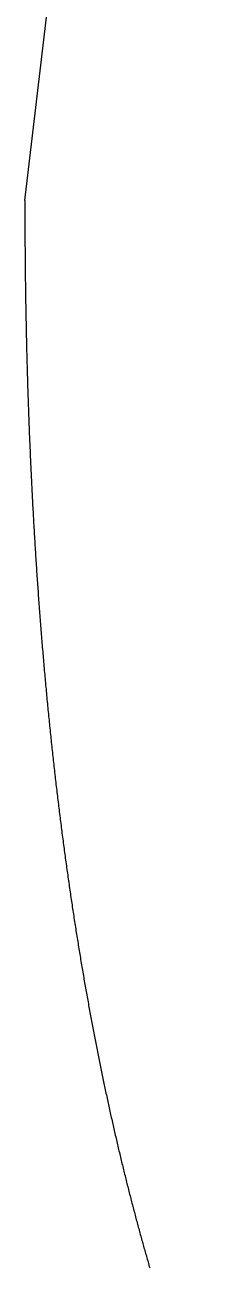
# Model space of a CAD drawing. Header units: millimetres. Extents: x 84 to 218, y -151 to -51.
# Drawn here: x 84.64 to 88.4, y -125.65 to -101.01 of the extents above; entities that cross this region are included whole.
import ezdxf

# ---------------------------------------------------------------- set-up
doc = ezdxf.new("R2010")
doc.units = ezdxf.units.MM
doc.layers.add('BLACK', color=250, linetype='CONTINUOUS')

msp = doc.modelspace()

# ---------------------------------------------------------------- linework, layer by layer
at = {"layer": 'BLACK', "linetype": 'CONTINUOUS'}
for p, q in [((84.64, -104.495), (88.4, -72.89)), ((84.64, -104.495), (84.64001, -104.545382)), ((84.64001, -104.545382), (84.64004, -104.595725)), ((84.64004, -104.595725), (84.64009, -104.646017)), ((84.64009, -104.646017), (84.64016, -104.696268)), ((84.64016, -104.696268), (84.64025, -104.74647)), ((84.64025, -104.74647), (84.640359, -104.796631)), ((84.640359, -104.796631), (84.640489, -104.846742)), ((84.640489, -104.846742), (84.640639, -104.896814)), ((84.640639, -104.896814), (84.640808, -104.946834)), ((84.640808, -104.946834), (84.640997, -104.996815)), ((84.640997, -104.996815), (84.641206, -105.046746)), ((84.641206, -105.046746), (84.641435, -105.096637)), ((84.641435, -105.096637), (84.641684, -105.146477)), ((84.641684, -105.146477), (84.641952, -105.196278)), ((84.641952, -105.196278), (84.64224, -105.246028)), ((84.64224, -105.246028), (84.642548, -105.295739)), ((84.642548, -105.295739), (84.642876, -105.345399)), ((84.642876, -105.345399), (84.643223, -105.395019)), ((84.643223, -105.395019), (84.64359, -105.44459)), ((84.64359, -105.44459), (84.643977, -105.49412)), ((84.643977, -105.49412), (84.644383, -105.543601)), ((84.644383, -105.543601), (84.644809, -105.593041)), ((84.644809, -105.593041), (84.645255, -105.642432)), ((84.645255, -105.642432), (84.64572, -105.691783)), ((84.64572, -105.691783), (84.646204, -105.741083)), ((84.646204, -105.741083), (84.646709, -105.790345)), ((84.646709, -105.790345), (84.647233, -105.839556)), ((84.647233, -105.839556), (84.647776, -105.888727)), ((84.647776, -105.888727), (84.648339, -105.937848)), ((84.648339, -105.937848), (84.648921, -105.98693)), ((84.648921, -105.98693), (84.649523, -106.035962)), ((84.649523, -106.035962), (84.650144, -106.084954)), ((84.650144, -106.084954), (84.650785, -106.133896)), ((84.650785, -106.133896), (84.651445, -106.182799)), ((84.651445, -106.182799), (84.652124, -106.231652)), ((84.652124, -106.231652), (84.652823, -106.280465)), ((84.652823, -106.280465), (84.653541, -106.329228)), ((84.653541, -106.329228), (84.654279, -106.377952)), ((84.654279, -106.377952), (84.655036, -106.426626)), ((84.655036, -106.426626), (84.655812, -106.475261)), ((84.655812, -106.475261), (84.656607, -106.523846)), ((84.656607, -106.523846), (84.657422, -106.572391)), ((84.657422, -106.572391), (84.658256, -106.620886)), ((84.658256, -106.620886), (84.659109, -106.669343)), ((84.659109, -106.669343), (84.659981, -106.717749)), ((84.659981, -106.717749), (84.660873, -106.766116)), ((84.660873, -106.766116), (84.661784, -106.814433)), ((84.661784, -106.814433), (84.662714, -106.862711)), ((84.662714, -106.862711), (84.663663, -106.910939)), ((84.663663, -106.910939), (84.664631, -106.959128)), ((84.664631, -106.959128), (84.665618, -107.007267)), ((84.665618, -107.007267), (84.666625, -107.055367)), ((84.666625, -107.055367), (84.66765, -107.103418)), ((84.66765, -107.103418), (84.668695, -107.151429)), ((84.668695, -107.151429), (84.669758, -107.19939)), ((84.669758, -107.19939), (84.670841, -107.247313)), ((84.670841, -107.247313), (84.671942, -107.295185)), ((84.671942, -107.295185), (84.673063, -107.343019)), ((84.673063, -107.343019), (84.674202, -107.390803)), ((84.674202, -107.390803), (84.675361, -107.438548)), ((84.675361, -107.438548), (84.676538, -107.486243)), ((84.676538, -107.486243), (84.677734, -107.5339)), ((84.677734, -107.5339), (84.678949, -107.581506)), ((84.678949, -107.581506), (84.680183, -107.629074)), ((84.680183, -107.629074), (84.681436, -107.676592)), ((84.681436, -107.676592), (84.682708, -107.724071)), ((84.682708, -107.724071), (84.683999, -107.771501)), ((84.683999, -107.771501), (84.685308, -107.818892)), ((84.685308, -107.818892), (84.686636, -107.866233)), ((84.686636, -107.866233), (84.687983, -107.913536)), ((84.687983, -107.913536), (84.689349, -107.960789)), ((84.689349, -107.960789), (84.690733, -108.008003)), ((84.690733, -108.008003), (84.692136, -108.055168)), ((84.692136, -108.055168), (84.693558, -108.102294)), ((84.693558, -108.102294), (84.694998, -108.149371)), ((84.694998, -108.149371), (84.696457, -108.196408)), ((84.696457, -108.196408), (84.697935, -108.243397)), ((84.697935, -108.243397), (84.699431, -108.290346)), ((84.699431, -108.290346), (84.700946, -108.337247)), ((84.700946, -108.337247), (84.70248, -108.384108)), ((84.70248, -108.384108), (84.704032, -108.430921)), ((84.704032, -108.430921), (84.705603, -108.477695)), ((84.705603, -108.477695), (84.707192, -108.524419)), ((84.707192, -108.524419), (84.7088, -108.571105)), ((84.7088, -108.571105), (84.710426, -108.617741)), ((84.710426, -108.617741), (84.71207, -108.664339)), ((84.71207, -108.664339), (84.713733, -108.710888)), ((84.713733, -108.710888), (84.715415, -108.757398)), ((84.715415, -108.757398), (84.717115, -108.803859)), ((84.717115, -108.803859), (84.718834, -108.850282)), ((84.718834, -108.850282), (84.72057, -108.896655)), ((84.72057, -108.896655), (84.722325, -108.94299)), ((84.722325, -108.94299), (84.724099, -108.989275)), ((84.724099, -108.989275), (84.725891, -109.035523)), ((84.725891, -109.035523), (84.727701, -109.081721)), ((84.727701, -109.081721), (84.729529, -109.12788)), ((84.729529, -109.12788), (84.731376, -109.173991)), ((84.731376, -109.173991), (84.733241, -109.220063)), ((84.733241, -109.220063), (84.735124, -109.266087)), ((84.735124, -109.266087), (84.737026, -109.312071)), ((84.737026, -109.312071), (84.738945, -109.358007)), ((84.738945, -109.358007), (84.740883, -109.403905)), ((84.740883, -109.403905), (84.742839, -109.449753)), ((84.742839, -109.449753), (84.744813, -109.495564)), ((84.744813, -109.495564), (84.746806, -109.541325)), ((84.746806, -109.541325), (84.748816, -109.587048)), ((84.748816, -109.587048), (84.750844, -109.632722)), ((84.750844, -109.632722), (84.752891, -109.678358)), ((84.752891, -109.678358), (84.754956, -109.723946)), ((84.754956, -109.723946), (84.757039, -109.769494)), ((84.757039, -109.769494), (84.759139, -109.814995)), ((84.759139, -109.814995), (84.761258, -109.860456)), ((84.761258, -109.860456), (84.763395, -109.90587)), ((84.763395, -109.90587), (84.765549, -109.951245)), ((84.765549, -109.951245), (84.767722, -109.996571)), ((84.767722, -109.996571), (84.769913, -110.041859)), ((84.769913, -110.041859), (84.772121, -110.087098)), ((84.772121, -110.087098), (84.774348, -110.1323)), ((84.774348, -110.1323), (84.776592, -110.177452)), ((84.776592, -110.177452), (84.778854, -110.222567)), ((84.778854, -110.222567), (84.781134, -110.267633)), ((84.781134, -110.267633), (84.783432, -110.312661)), ((84.783432, -110.312661), (84.785747, -110.35764)), ((84.785747, -110.35764), (84.788081, -110.402582)), ((84.788081, -110.402582), (84.790432, -110.447474)), ((84.790432, -110.447474), (84.792801, -110.492329)), ((84.792801, -110.492329), (84.795188, -110.537135)), ((84.795188, -110.537135), (84.797592, -110.581904)), ((84.797592, -110.581904), (84.800014, -110.626624)), ((84.800014, -110.626624), (84.802454, -110.671306)), ((84.802454, -110.671306), (84.804912, -110.715939)), ((84.804912, -110.715939), (84.807387, -110.760535)), ((84.807387, -110.760535), (84.80988, -110.805082)), ((84.80988, -110.805082), (84.81239, -110.849591)), ((84.81239, -110.849591), (84.814918, -110.894052)), ((84.814918, -110.894052), (84.817464, -110.938475)), ((84.817464, -110.938475), (84.820027, -110.98285)), ((84.820027, -110.98285), (84.822607, -111.027187)), ((84.822607, -111.027187), (84.825206, -111.071476)), ((84.825206, -111.071476), (84.827821, -111.115727)), ((84.827821, -111.115727), (84.830454, -111.15993)), ((84.830454, -111.15993), (84.833105, -111.204094)), ((84.833105, -111.204094), (84.835773, -111.248211)), ((84.835773, -111.248211), (84.838459, -111.29229)), ((84.838459, -111.29229), (84.841162, -111.336321)), ((84.841162, -111.336321), (84.843882, -111.380314)), ((84.843882, -111.380314), (84.84662, -111.424259)), ((84.84662, -111.424259), (84.849375, -111.468167)), ((84.849375, -111.468167), (84.852147, -111.512026)), ((84.852147, -111.512026), (84.854937, -111.555847)), ((84.854937, -111.555847), (84.857744, -111.599621)), ((84.857744, -111.599621), (84.860569, -111.643357)), ((84.860569, -111.643357), (84.86341, -111.687045)), ((84.86341, -111.687045), (84.866269, -111.730695)), ((84.866269, -111.730695), (84.869145, -111.774298)), ((84.869145, -111.774298), (84.872039, -111.817863)), ((84.872039, -111.817863), (84.874949, -111.861379)), ((84.874949, -111.861379), (84.877877, -111.904859)), ((84.877877, -111.904859), (84.880822, -111.94829)), ((84.880822, -111.94829), (84.883784, -111.991684)), ((84.883784, -111.991684), (84.886763, -112.03503)), ((84.886763, -112.03503), (84.889759, -112.078339)), ((84.889759, -112.078339), (84.892772, -112.1216)), ((84.892772, -112.1216), (84.895803, -112.164823)), ((84.895803, -112.164823), (84.89885, -112.207999)), ((84.89885, -112.207999), (84.901915, -112.251137)), ((84.901915, -112.251137), (84.904997, -112.294228)), ((84.904997, -112.294228), (84.908095, -112.337281)), ((84.908095, -112.337281), (84.911211, -112.380286)), ((84.911211, -112.380286), (84.914343, -112.423254)), ((84.914343, -112.423254), (84.917493, -112.466174)), ((84.917493, -112.466174), (84.920659, -112.509058)), ((84.920659, -112.509058), (84.923842, -112.551893)), ((84.923842, -112.551893), (84.927043, -112.594691)), ((84.927043, -112.594691), (84.93026, -112.637442)), ((84.93026, -112.637442), (84.933494, -112.680155)), ((84.933494, -112.680155), (84.936745, -112.722821)), ((84.936745, -112.722821), (84.940012, -112.765449)), ((84.940012, -112.765449), (84.943297, -112.80803)), ((84.943297, -112.80803), (84.946598, -112.850574)), ((84.946598, -112.850574), (84.949916, -112.89307)), ((84.949916, -112.89307), (84.953251, -112.93553)), ((84.953251, -112.93553), (84.956602, -112.977941)), ((84.956602, -112.977941), (84.95997, -113.020316)), ((84.95997, -113.020316), (84.963355, -113.062643)), ((84.963355, -113.062643), (84.966757, -113.104933)), ((84.966757, -113.104933), (84.970175, -113.147176)), ((84.970175, -113.147176), (84.97361, -113.189381)), ((84.97361, -113.189381), (84.977061, -113.23154)), ((84.977061, -113.23154), (84.98053, -113.273661)), ((84.98053, -113.273661), (84.984014, -113.315735)), ((84.984014, -113.315735), (84.987516, -113.357772)), ((84.987516, -113.357772), (84.991033, -113.399762)), ((84.991033, -113.399762), (84.994568, -113.441715)), ((84.994568, -113.441715), (84.998119, -113.48362)), ((84.998119, -113.48362), (85.001686, -113.525489)), ((85.001686, -113.525489), (85.00527, -113.56731)), ((85.00527, -113.56731), (85.00887, -113.609095)), ((85.00887, -113.609095), (85.012487, -113.650832)), ((85.012487, -113.650832), (85.01612, -113.692532)), ((85.01612, -113.692532), (85.01977, -113.734186)), ((85.01977, -113.734186), (85.023436, -113.775802)), ((85.023436, -113.775802), (85.027118, -113.817372)), ((85.027118, -113.817372), (85.030817, -113.858904)), ((85.030817, -113.858904), (85.034532, -113.90039)), ((85.034532, -113.90039), (85.038264, -113.941839)), ((85.038264, -113.941839), (85.042011, -113.983241)), ((85.042011, -113.983241), (85.045776, -114.024606)), ((85.045776, -114.024606), (85.049556, -114.065924)), ((85.049556, -114.065924), (85.053353, -114.107205)), ((85.053353, -114.107205), (85.057165, -114.14844)), ((85.057165, -114.14844), (85.060994, -114.189638)), ((85.060994, -114.189638), (85.064839, -114.230789)), ((85.064839, -114.230789), (85.068701, -114.271903)), ((85.068701, -114.271903), (85.072578, -114.31297)), ((85.072578, -114.31297), (85.076472, -114.354001)), ((85.076472, -114.354001), (85.080382, -114.394985)), ((85.080382, -114.394985), (85.084308, -114.435933)), ((85.084308, -114.435933), (85.08825, -114.476833)), ((85.08825, -114.476833), (85.092208, -114.517697)), ((85.092208, -114.517697), (85.096182, -114.558515)), ((85.096182, -114.558515), (85.100173, -114.599296)), ((85.100173, -114.599296), (85.104179, -114.64003)), ((85.104179, -114.64003), (85.108201, -114.680727)), ((85.108201, -114.680727), (85.112239, -114.721378)), ((85.112239, -114.721378), (85.116293, -114.761993)), ((85.116293, -114.761993), (85.120363, -114.802561)), ((85.120363, -114.802561), (85.12445, -114.843092)), ((85.12445, -114.843092), (85.128551, -114.883577)), ((85.128551, -114.883577), (85.132669, -114.924026)), ((85.132669, -114.924026), (85.136803, -114.964428)), ((85.136803, -114.964428), (85.140953, -115.004793)), ((85.140953, -115.004793), (85.145118, -115.045112)), ((85.145118, -115.045112), (85.149299, -115.085395)), ((85.149299, -115.085395), (85.153496, -115.125632)), ((85.153496, -115.125632), (85.157709, -115.165832)), ((85.157709, -115.165832), (85.161938, -115.205985)), ((85.161938, -115.205985), (85.166182, -115.246103)), ((85.166182, -115.246103), (85.170442, -115.286173)), ((85.170442, -115.286173), (85.174718, -115.326208)), ((85.174718, -115.326208), (85.17901, -115.366197)), ((85.17901, -115.366197), (85.183317, -115.406149)), ((85.183317, -115.406149), (85.18764, -115.446055)), ((85.18764, -115.446055), (85.191979, -115.485924)), ((85.191979, -115.485924), (85.196332, -115.525748)), ((85.196332, -115.525748), (85.200703, -115.565535)), ((85.200703, -115.565535), (85.205088, -115.605276)), ((85.205088, -115.605276), (85.209489, -115.644981)), ((85.209489, -115.644981), (85.213905, -115.68464)), ((85.213905, -115.68464), (85.218337, -115.724262)), ((85.218337, -115.724262), (85.222785, -115.763839)), ((85.222785, -115.763839), (85.227248, -115.803379)), ((85.227248, -115.803379), (85.231726, -115.842874)), ((85.231726, -115.842874), (85.236221, -115.882332)), ((85.236221, -115.882332), (85.24073, -115.921744)), ((85.24073, -115.921744), (85.245255, -115.961121)), ((85.245255, -115.961121), (85.249795, -116.000451)), ((85.249795, -116.000451), (85.254351, -116.039745)), ((85.254351, -116.039745), (85.258922, -116.078994)), ((85.258922, -116.078994), (85.263509, -116.118206)), ((85.263509, -116.118206), (85.26811, -116.157372)), ((85.26811, -116.157372), (85.272728, -116.196503)), ((85.272728, -116.196503), (85.27736, -116.235588)), ((85.27736, -116.235588), (85.282008, -116.274637)), ((85.282008, -116.274637), (85.28667, -116.313639)), ((85.28667, -116.313639), (85.291349, -116.352607)), ((85.291349, -116.352607), (85.296042, -116.391528)), ((85.296042, -116.391528), (85.300751, -116.430414)), ((85.300751, -116.430414), (85.305475, -116.469253)), ((85.305475, -116.469253), (85.310214, -116.508057)), ((85.310214, -116.508057), (85.314968, -116.546815)), ((85.314968, -116.546815), (85.319738, -116.585538)), ((85.319738, -116.585538), (85.324522, -116.624214)), ((85.324522, -116.624214), (85.329322, -116.662856)), ((85.329322, -116.662856), (85.334137, -116.701451)), ((85.334137, -116.701451), (85.338967, -116.740011)), ((85.338967, -116.740011), (85.343811, -116.778525)), ((85.343811, -116.778525), (85.348672, -116.817003)), ((85.348672, -116.817003), (85.353546, -116.855436)), ((85.353546, -116.855436), (85.358437, -116.893834)), ((85.358437, -116.893834), (85.363341, -116.932185)), ((85.363341, -116.932185), (85.368262, -116.970501)), ((85.368262, -116.970501), (85.373196, -117.008772)), ((85.373196, -117.008772), (85.378146, -117.047007)), ((85.378146, -117.047007), (85.383111, -117.085197)), ((85.383111, -117.085197), (85.388091, -117.123351)), ((85.388091, -117.123351), (85.393085, -117.16146)), ((85.393085, -117.16146), (85.398095, -117.199533)), ((85.398095, -117.199533), (85.403119, -117.237561)), ((85.403119, -117.237561), (85.408158, -117.275553)), ((85.408158, -117.275553), (85.413212, -117.3135)), ((85.413212, -117.3135), (85.418281, -117.351412)), ((85.418281, -117.351412), (85.423364, -117.389278)), ((85.423364, -117.389278), (85.428462, -117.427109)), ((85.428462, -117.427109), (85.433575, -117.464895)), ((85.433575, -117.464895), (85.438703, -117.502646)), ((85.438703, -117.502646), (85.443845, -117.540351)), ((85.443845, -117.540351), (85.449003, -117.578021)), ((85.449003, -117.578021), (85.454174, -117.615645)), ((85.454174, -117.615645), (85.459361, -117.653235)), ((85.459361, -117.653235), (85.464562, -117.690779)), ((85.464562, -117.690779), (85.469778, -117.728288)), ((85.469778, -117.728288), (85.475008, -117.765752)), ((85.475008, -117.765752), (85.480253, -117.803181)), ((85.480253, -117.803181), (85.485512, -117.840564)), ((85.485512, -117.840564), (85.490786, -117.877913)), ((85.490786, -117.877913), (85.496075, -117.915216)), ((85.496075, -117.915216), (85.501378, -117.952484)), ((85.501378, -117.952484), (85.506695, -117.989707)), ((85.506695, -117.989707), (85.512028, -118.026896)), ((85.512028, -118.026896), (85.517374, -118.064039)), ((85.517374, -118.064039), (85.522735, -118.101147)), ((85.522735, -118.101147), (85.52811, -118.13821)), ((85.52811, -118.13821), (85.5335, -118.175239)), ((85.5335, -118.175239), (85.538904, -118.212222)), ((85.538904, -118.212222), (85.544323, -118.249171)), ((85.544323, -118.249171), (85.549755, -118.286074)), ((85.549755, -118.286074), (85.555203, -118.322943)), ((85.555203, -118.322943), (85.560664, -118.359766)), ((85.560664, -118.359766), (85.56614, -118.396555)), ((85.56614, -118.396555), (85.57163, -118.433299)), ((85.57163, -118.433299), (85.577135, -118.470008)), ((85.577135, -118.470008), (85.582653, -118.506673)), ((85.582653, -118.506673), (85.588187, -118.543303)), ((85.588187, -118.543303), (85.593733, -118.579887)), ((85.593733, -118.579887), (85.599295, -118.616438)), ((85.599295, -118.616438), (85.60487, -118.652943)), ((85.60487, -118.652943), (85.61046, -118.689414)), ((85.61046, -118.689414), (85.616064, -118.72584)), ((85.616064, -118.72584), (85.621682, -118.762231)), ((85.621682, -118.762231), (85.627314, -118.798578)), ((85.627314, -118.798578), (85.63296, -118.83489)), ((85.63296, -118.83489), (85.63862, -118.871157)), ((85.63862, -118.871157), (85.644295, -118.90739)), ((85.644295, -118.90739), (85.649983, -118.943579)), ((85.649983, -118.943579), (85.655685, -118.979733)), ((85.655685, -118.979733), (85.661401, -119.015842)), ((85.661401, -119.015842), (85.667132, -119.051916)), ((85.667132, -119.051916), (85.672876, -119.087947)), ((85.672876, -119.087947), (85.678635, -119.123942)), ((85.678635, -119.123942), (85.684406, -119.159894)), ((85.684406, -119.159894), (85.690193, -119.195811)), ((85.690193, -119.195811), (85.695993, -119.231683)), ((85.695993, -119.231683), (85.701807, -119.267521)), ((85.701807, -119.267521), (85.707634, -119.303314)), ((85.707634, -119.303314), (85.713476, -119.339074)), ((85.713476, -119.339074), (85.719331, -119.374789)), ((85.719331, -119.374789), (85.725201, -119.410469)), ((85.725201, -119.410469), (85.731084, -119.446105)), ((85.731084, -119.446105), (85.736981, -119.481708)), ((85.736981, -119.481708), (85.742891, -119.517265)), ((85.742891, -119.517265), (85.748816, -119.552789)), ((85.748816, -119.552789), (85.754754, -119.588268)), ((85.754754, -119.588268), (85.760706, -119.623713)), ((85.760706, -119.623713), (85.766671, -119.659113)), ((85.766671, -119.659113), (85.772651, -119.69448)), ((85.772651, -119.69448), (85.778643, -119.729803)), ((85.778643, -119.729803), (85.78465, -119.765091)), ((85.78465, -119.765091), (85.79067, -119.800335)), ((85.79067, -119.800335), (85.796704, -119.835545)), ((85.796704, -119.835545), (85.802751, -119.870711)), ((85.802751, -119.870711), (85.808812, -119.905843)), ((85.808812, -119.905843), (85.814886, -119.940931)), ((85.814886, -119.940931), (85.820974, -119.975985)), ((85.820974, -119.975985), (85.827075, -120.010995)), ((85.827075, -120.010995), (85.833191, -120.04597)), ((85.833191, -120.04597), (85.839319, -120.080902)), ((85.839319, -120.080902), (85.845461, -120.1158)), ((85.845461, -120.1158), (85.851616, -120.150654)), ((85.851616, -120.150654), (85.857785, -120.185474)), ((85.857785, -120.185474), (85.863967, -120.22025)), ((85.863967, -120.22025), (85.870163, -120.254993)), ((85.870163, -120.254993), (85.876372, -120.289691)), ((85.876372, -120.289691), (85.882594, -120.324356)), ((85.882594, -120.324356), (85.88883, -120.358976)), ((85.88883, -120.358976), (85.895079, -120.393564)), ((85.895079, -120.393564), (85.901341, -120.428107)), ((85.901341, -120.428107), (85.907617, -120.462616)), ((85.907617, -120.462616), (85.913906, -120.497082)), ((85.913906, -120.497082), (85.920208, -120.531514)), ((85.920208, -120.531514), (85.926523, -120.565902)), ((85.926523, -120.565902), (85.932852, -120.600257)), ((85.932852, -120.600257), (85.939194, -120.634567)), ((85.939194, -120.634567), (85.945549, -120.668845)), ((85.945549, -120.668845), (85.951917, -120.703078)), ((85.951917, -120.703078), (85.958299, -120.737278)), ((85.958299, -120.737278), (85.964693, -120.771435)), ((85.964693, -120.771435), (85.971101, -120.805558)), ((85.971101, -120.805558), (85.977521, -120.839637)), ((85.977521, -120.839637), (85.983956, -120.873683)), ((85.983956, -120.873683), (85.990402, -120.907685)), ((85.990402, -120.907685), (85.996863, -120.941654)), ((85.996863, -120.941654), (86.003335, -120.975579)), ((86.003335, -120.975579), (86.009822, -121.009471)), ((86.009822, -121.009471), (86.01632, -121.043319)), ((86.01632, -121.043319), (86.022833, -121.077134)), ((86.022833, -121.077134), (86.029357, -121.110906)), ((86.029357, -121.110906), (86.035896, -121.144644)), ((86.035896, -121.144644), (86.042446, -121.178339)), ((86.042446, -121.178339), (86.04901, -121.212)), ((86.04901, -121.212), (86.055587, -121.245618)), ((86.055587, -121.245618), (86.062177, -121.279203)), ((86.062177, -121.279203), (86.068779, -121.312745)), ((86.068779, -121.312745), (86.075394, -121.346253)), ((86.075394, -121.346253), (86.082022, -121.379718)), ((86.082022, -121.379718), (86.088663, -121.41315)), ((86.088663, -121.41315), (86.095317, -121.446539)), ((86.095317, -121.446539), (86.101984, -121.479894)), ((86.101984, -121.479894), (86.108662, -121.513206)), ((86.108662, -121.513206), (86.115355, -121.546486)), ((86.115355, -121.546486), (86.122059, -121.579722)), ((86.122059, -121.579722), (86.128777, -121.612925)), ((86.128777, -121.612925), (86.135507, -121.646084)), ((86.135507, -121.646084), (86.14225, -121.679211)), ((86.14225, -121.679211), (86.149005, -121.712295)), ((86.149005, -121.712295), (86.155774, -121.745345)), ((86.155774, -121.745345), (86.162554, -121.778353)), ((86.162554, -121.778353), (86.169348, -121.811328)), ((86.169348, -121.811328), (86.176153, -121.844259)), ((86.176153, -121.844259), (86.182972, -121.877158)), ((86.182972, -121.877158), (86.189803, -121.910014)), ((86.189803, -121.910014), (86.196647, -121.942837)), ((86.196647, -121.942837), (86.203503, -121.975617)), ((86.203503, -121.975617), (86.210372, -122.008364)), ((86.210372, -122.008364), (86.217252, -122.041068)), ((86.217252, -122.041068), (86.224146, -122.073739)), ((86.224146, -122.073739), (86.231052, -122.106368)), ((86.231052, -122.106368), (86.237971, -122.138964)), ((86.237971, -122.138964), (86.244901, -122.171517)), ((86.244901, -122.171517), (86.251845, -122.204037)), ((86.251845, -122.204037), (86.258801, -122.236514)), ((86.258801, -122.236514), (86.265769, -122.268959)), ((86.265769, -122.268959), (86.272749, -122.301361)), ((86.272749, -122.301361), (86.279742, -122.333731)), ((86.279742, -122.333731), (86.286747, -122.366057)), ((86.286747, -122.366057), (86.293765, -122.398352)), ((86.293765, -122.398352), (86.300794, -122.430603)), ((86.300794, -122.430603), (86.307837, -122.462822)), ((86.307837, -122.462822), (86.31489, -122.494998)), ((86.31489, -122.494998), (86.321957, -122.527142)), ((86.321957, -122.527142), (86.329035, -122.559243)), ((86.329035, -122.559243), (86.336127, -122.591312)), ((86.336127, -122.591312), (86.343229, -122.623338)), ((86.343229, -122.623338), (86.350345, -122.655332)), ((86.350345, -122.655332), (86.357472, -122.687283)), ((86.357472, -122.687283), (86.364612, -122.719202)), ((86.364612, -122.719202), (86.371763, -122.751078)), ((86.371763, -122.751078), (86.378927, -122.782922)), ((86.378927, -122.782922), (86.386103, -122.814723)), ((86.386103, -122.814723), (86.393291, -122.846493)), ((86.393291, -122.846493), (86.400491, -122.878219)), ((86.400491, -122.878219), (86.407703, -122.909914)), ((86.407703, -122.909914), (86.414927, -122.941566)), ((86.414927, -122.941566), (86.422163, -122.973186)), ((86.422163, -122.973186), (86.429411, -123.004764)), ((86.429411, -123.004764), (86.436671, -123.036309)), ((86.436671, -123.036309), (86.443942, -123.067812)), ((86.443942, -123.067812), (86.451227, -123.099283)), ((86.451227, -123.099283), (86.458522, -123.130712)), ((86.458522, -123.130712), (86.46583, -123.162108)), ((86.46583, -123.162108), (86.473149, -123.193463)), ((86.473149, -123.193463), (86.480481, -123.224785)), ((86.480481, -123.224785), (86.487824, -123.256065)), ((86.487824, -123.256065), (86.49518, -123.287313)), ((86.49518, -123.287313), (86.502546, -123.31852)), ((86.502546, -123.31852), (86.509925, -123.349694)), ((86.509925, -123.349694), (86.517315, -123.380825)), ((86.517315, -123.380825), (86.524718, -123.411925)), ((86.524718, -123.411925), (86.532131, -123.442983)), ((86.532131, -123.442983), (86.539558, -123.474009)), ((86.539558, -123.474009), (86.546994, -123.504993)), ((86.546994, -123.504993), (86.554444, -123.535946)), ((86.554444, -123.535946), (86.561904, -123.566856)), ((86.561904, -123.566856), (86.569378, -123.597734)), ((86.569378, -123.597734), (86.576861, -123.62857)), ((86.576861, -123.62857), (86.584357, -123.659375)), ((86.584357, -123.659375), (86.591864, -123.690138)), ((86.591864, -123.690138), (86.599384, -123.720869)), ((86.599384, -123.720869), (86.606914, -123.751558)), ((86.606914, -123.751558), (86.614457, -123.782215)), ((86.614457, -123.782215), (86.62201, -123.812831)), ((86.62201, -123.812831), (86.629575, -123.843415)), ((86.629575, -123.843415), (86.637152, -123.873957)), ((86.637152, -123.873957), (86.64474, -123.904467)), ((86.64474, -123.904467), (86.65234, -123.934936)), ((86.65234, -123.934936), (86.659951, -123.965373)), ((86.659951, -123.965373), (86.667573, -123.995769)), ((86.667573, -123.995769), (86.675208, -124.026133)), ((86.675208, -124.026133), (86.682853, -124.056455)), ((86.682853, -124.056455), (86.690511, -124.086746)), ((86.690511, -124.086746), (86.698178, -124.116995)), ((86.698178, -124.116995), (86.705859, -124.147213)), ((86.705859, -124.147213), (86.713549, -124.177389)), ((86.713549, -124.177389), (86.721252, -124.207534)), ((86.721252, -124.207534), (86.728965, -124.237637)), ((86.728965, -124.237637), (86.736691, -124.267709)), ((86.736691, -124.267709), (86.744426, -124.297739)), ((86.744426, -124.297739), (86.752174, -124.327738)), ((86.752174, -124.327738), (86.759932, -124.357696)), ((86.759932, -124.357696), (86.767703, -124.387622)), ((86.767703, -124.387622), (86.775484, -124.417507)), ((86.775484, -124.417507), (86.783277, -124.44736)), ((86.783277, -124.44736), (86.79108, -124.477172)), ((86.79108, -124.477172), (86.798895, -124.506953)), ((86.798895, -124.506953), (86.806721, -124.536693)), ((86.806721, -124.536693), (86.814558, -124.566401)), ((86.814558, -124.566401), (86.822406, -124.596068)), ((86.822406, -124.596068), (86.830266, -124.625704)), ((86.830266, -124.625704), (86.838136, -124.655299)), ((86.838136, -124.655299), (86.846018, -124.684862)), ((86.846018, -124.684862), (86.85391, -124.714385)), ((86.85391, -124.714385), (86.861814, -124.743876)), ((86.861814, -124.743876), (86.869728, -124.773326)), ((86.869728, -124.773326), (86.877654, -124.802745)), ((86.877654, -124.802745), (86.88559, -124.832123)), ((86.88559, -124.832123), (86.893538, -124.86147)), ((86.893538, -124.86147), (86.901496, -124.890776)), ((86.901496, -124.890776), (86.909466, -124.920051)), ((86.909466, -124.920051), (86.917446, -124.949285)), ((86.917446, -124.949285), (86.925438, -124.978488)), ((86.925438, -124.978488), (86.93344, -125.00765)), ((86.93344, -125.00765), (86.941453, -125.036781)), ((86.941453, -125.036781), (86.949477, -125.065872)), ((86.949477, -125.065872), (86.957512, -125.094931)), ((86.957512, -125.094931), (86.965557, -125.12395)), ((86.965557, -125.12395), (86.973614, -125.152937)), ((86.973614, -125.152937), (86.981681, -125.181884)), ((86.981681, -125.181884), (86.989759, -125.2108)), ((86.989759, -125.2108), (86.997848, -125.239675)), ((86.997848, -125.239675), (87.005948, -125.26852)), ((87.005948, -125.26852), (87.014057, -125.297323)), ((87.014057, -125.297323), (87.022179, -125.326096)), ((87.022179, -125.326096), (87.03031, -125.354829)), ((87.03031, -125.354829), (87.038453, -125.38353)), ((87.038453, -125.38353), (87.046605, -125.412191)), ((87.046605, -125.412191), (87.05477, -125.440822)), ((87.05477, -125.440822), (87.062943, -125.469411)), ((87.062943, -125.469411), (87.071129, -125.49797)), ((87.071129, -125.49797), (87.079324, -125.526489)), ((87.079324, -125.526489), (87.087531, -125.554977)), ((87.087531, -125.554977), (87.095747, -125.583424)), ((87.095747, -125.583424), (87.103975, -125.611841)), ((87.103975, -125.611841), (87.112212, -125.640218)), ((87.112212, -125.640218), (87.120461, -125.668563))]:
    msp.add_line(p, q, dxfattribs=at)

doc.saveas('drawing.dxf')
